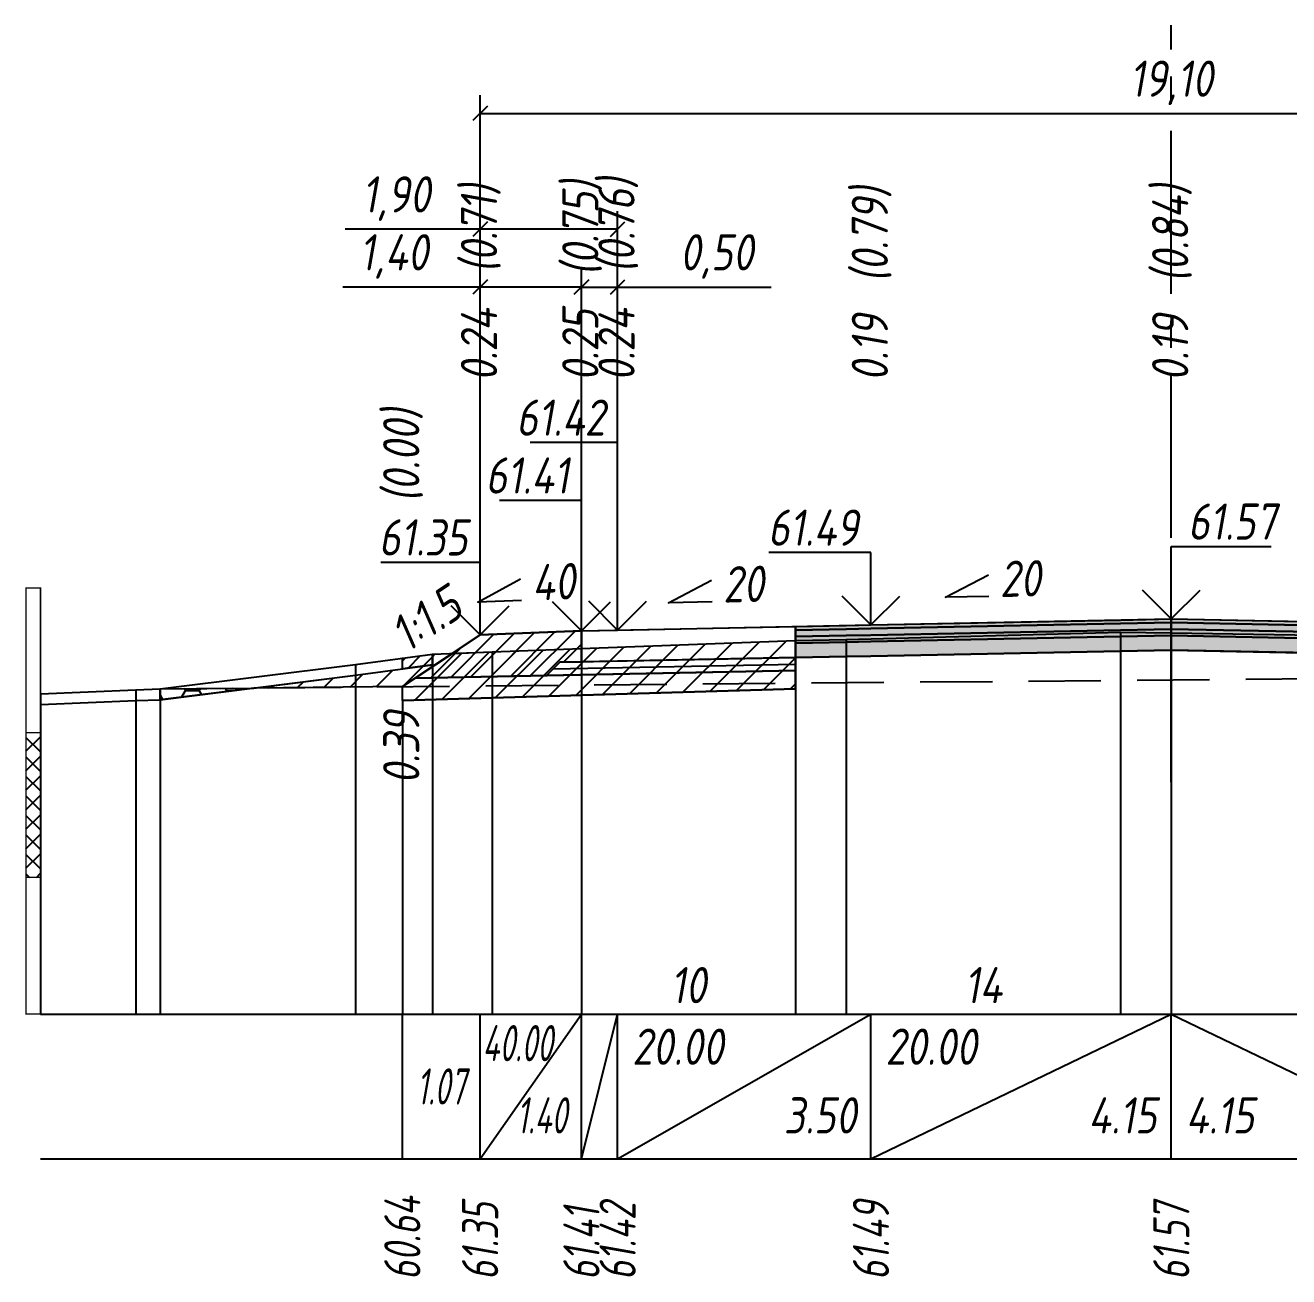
# Model space of a CAD drawing. Extents: x -717 to 1451, y -133302 to 233.
# Drawn here: x 78.9 to 166.2, y -51247.2 to -51160.7 of the extents above; entities that cross this region are included whole.
import ezdxf
from ezdxf.enums import TextEntityAlignment as Align

# ---------------------------------------------------------------- set-up
doc = ezdxf.new("R2010")
doc.units = 0
doc.linetypes.add('осевая2', pattern=[1.125, 0.75, -0.125, 0.125, -0.125])
doc.linetypes.add('штриховая', pattern=[0.75, 0.5, -0.25])
for name, color, linetype in [('Интерполированный поперечник', 2, 'Continuous'), ('Код_514', 1, 'Continuous'), ('Контур_0', 7, 'Continuous'), ('Контур_2521', 7, 'Continuous'), ('Контур_2564', 7, 'Continuous'), ('Контур_2660', 7, 'Continuous'), ('Контур_2665', 7, 'Continuous'), ('Контур_400', 7, 'Continuous'), ('Контур_508', 7, 'Continuous'), ('Контур_512', 7, 'Continuous'), ('Контур_513', 7, 'Continuous'), ('Контур_818', 7, 'Continuous'), ('Красный поперечник', 1, 'Continuous'), ('Линейка абсолютных высот', 7, 'Continuous'), ('Объём_2501', 7, 'Continuous'), ('Объём_2564', 7, 'Continuous'), ('Объём_2650', 7, 'Continuous'), ('Объём_2660', 7, 'Continuous'), ('Объём_2661', 7, 'Continuous'), ('Объём_2665', 7, 'Continuous'), ('Объём_2666', 7, 'Continuous'), ('Объём_2667', 7, 'Continuous'), ('Объём_2668', 7, 'Continuous'), ('Объём_2669', 7, 'Continuous'), ('Объём_2675', 7, 'Continuous'), ('Объём_2753', 7, 'Continuous'), ('Ось', 1, 'осевая2'), ('Откосы', 7, 'Continuous'), ('Отметки покрытия', 7, 'Continuous'), ('Рабочие отметки', 7, 'Continuous'), ('Рабочие отметки доп.', 7, 'Continuous'), ('Слои выравнивания', 7, 'Continuous'), ('Таблица', 7, 'Continuous'), ('Уклоны проезжей части', 7, 'Continuous'), ('Черный поперечник', 3, 'Continuous')]:
    doc.layers.add(name, color=color, linetype=linetype)
for name, color, linetype, true_color in [('Контур_2540', 2, 'Continuous', 0xffff00), ('Контур_2560', 2, 'Continuous', 0xffff00), ('Контур_2561', 7, 'Continuous', 0xff8040), ('Контур_2562', 3, 'Continuous', 0x00ff00), ('Контур_2563', 7, 'Continuous', 0xff8000), ('Контур_2570', 7, 'Continuous', 0x80ff00), ('Контур_2725', 7, 'Continuous', 0x323232), ('Контур_2736', 4, 'Continuous', 0x00ffff), ('Контур_2737', 4, 'Continuous', 0x00ffff), ('Контур_2738', 4, 'Continuous', 0x00ffff), ('Контур_2739', 4, 'Continuous', 0x00ffff), ('Контур_2741', 4, 'Continuous', 0x00ffff), ('Контур_2742', 4, 'Continuous', 0x00ffff), ('Контур_2743', 4, 'Continuous', 0x00ffff), ('Контур_2744', 7, 'Continuous', 0xa4ffff), ('Контур_2745', 7, 'Continuous', 0xa4ffff), ('Контур_2747', 4, 'Continuous', 0x00ffff), ('Контур_2748', 4, 'Continuous', 0x00ffff), ('Контур_2749', 4, 'Continuous', 0x00ffff), ('Контур_2750', 4, 'Continuous', 0x00ffff), ('Контур_2751', 4, 'Continuous', 0x00ffff), ('Контур_2752', 4, 'Continuous', 0x00ffff), ('Контур_2760', 7, 'Continuous', 0x323232), ('Контур_2761', 7, 'Continuous', 0x323232), ('Контур_2762', 7, 'Continuous', 0x323232), ('Контур_2763', 7, 'Continuous', 0x323232), ('Контур_402', 7, 'Continuous', 0xff6464), ('Контур_703', 4, 'Continuous', 0x00ffff), ('Контур_705', 4, 'Continuous', 0x00ffff), ('Контур_707', 4, 'Continuous', 0x00ffff), ('Контур_720', 131, 'Continuous', 0xaaffff), ('Объём_2500', 7, 'Continuous', 0xc0c0c0), ('Объём_2520', 7, 'Continuous', 0x80ffff), ('Объём_2540', 2, 'Continuous', 0xffff00), ('Объём_2560', 2, 'Continuous', 0xffff00), ('Объём_2561', 7, 'Continuous', 0xff8040), ('Объём_2562', 3, 'Continuous', 0x00ff00), ('Объём_2563', 7, 'Continuous', 0xff8000), ('Объём_2570', 7, 'Continuous', 0x80ff00), ('Объём_2600', 7, 'Continuous', 0x808000), ('Объём_2746', 2, 'Continuous', 0xffff00)]:
    doc.layers.add(name, color=color, linetype=linetype, true_color=true_color)
doc.styles.get("Standard").update_dxf_attribs({"font": 'txt', "height": 2.5})
doc.styles.add('М', font='romand.shx', dxfattribs={"width": 0.8, "oblique": 10, "height": 2.5})
doc.dimstyles.new('ISO-25', dxfattribs={"dimtxt": 2.5, "dimasz": 2.5, "dimexe": 1.25, "dimexo": 0.625, "dimtad": 1, "dimtxsty": 'Standard', "dimcen": 2.5, "dimadec": 0, "dimazin": 0, "dimtfac": 1, "dimtmove": 0, "dimatfit": 3, "dimfxl": 1, "dimarcsym": 0})

# ---------------------------------------------------------------- blocks, each defined once
blk = doc.blocks.new('_Oblique')
at = {"color": 0, "linetype": 'ByBlock', "lineweight": -2}
blk.add_line((-0.5, -0.5), (0.5, 0.5), dxfattribs=at)
blk = doc.blocks.new('*D1219')
at = {"color": 0, "lineweight": -2, "transparency": 16777216}
for p, q in [((110.372, -51202.231), (110.372, -51177.511)), ((117.372, -51201.951), (117.372, -51177.511)), ((110.372, -51178.761), (100.881, -51178.761)), ((117.372, -51178.761), (110.372, -51178.761))]:
    blk.add_line(p, q, dxfattribs=at)
at = {"layer": 'Defpoints', "color": 0, "transparency": 16777216}
for p in [(117.372, -51178.761), (117.372, -51202.576), (110.372, -51202.856)]:
    blk.add_point(p, dxfattribs=at)
at = {"color": 0, "lineweight": -2, "transparency": 16777216, "rotation": 180}
blk.add_blockref('_Oblique', (110.372, -51178.761), dxfattribs=at)
at = {"color": 0, "lineweight": -2, "transparency": 16777216}
blk.add_blockref('_Oblique', (117.372, -51178.761), dxfattribs=at)
at = {"color": 0, "transparency": 16777216, "insert": (104.421, -51176.648), "char_height": 2.5, "width": 8.75, "attachment_point": 5, "style": 'М'}
blk.add_mtext('1,40', dxfattribs=at)
blk = doc.blocks.new('*D1221')
at = {"color": 0, "lineweight": -2, "transparency": 16777216}
for p, q in [((117.372, -51201.951), (117.372, -51177.511)), ((119.872, -51201.901), (119.872, -51177.511)), ((117.372, -51178.761), (119.872, -51178.761)), ((119.872, -51178.761), (130.482, -51178.761))]:
    blk.add_line(p, q, dxfattribs=at)
at = {"layer": 'Defpoints', "color": 0, "transparency": 16777216}
for p in [(119.872, -51178.761), (117.372, -51202.576), (119.872, -51202.526)]:
    blk.add_point(p, dxfattribs=at)
at = {"color": 0, "lineweight": -2, "transparency": 16777216, "rotation": 180}
blk.add_blockref('_Oblique', (117.372, -51178.761), dxfattribs=at)
at = {"color": 0, "lineweight": -2, "transparency": 16777216}
blk.add_blockref('_Oblique', (119.872, -51178.761), dxfattribs=at)
at = {"color": 0, "transparency": 16777216, "insert": (126.72, -51176.648), "char_height": 2.5, "width": 9.16667, "attachment_point": 5, "style": 'М'}
blk.add_mtext('0,50', dxfattribs=at)
blk = doc.blocks.new('*D1224')
at = {"color": 0, "lineweight": -2, "transparency": 16777216}
for p, q in [((110.372, -51202.231), (110.372, -51173.511)), ((119.872, -51201.901), (119.872, -51173.511)), ((110.372, -51174.761), (101.041, -51174.761)), ((119.872, -51174.761), (110.372, -51174.761))]:
    blk.add_line(p, q, dxfattribs=at)
at = {"layer": 'Defpoints', "color": 0, "transparency": 16777216}
for p in [(119.872, -51174.761), (119.872, -51202.526), (110.372, -51202.856)]:
    blk.add_point(p, dxfattribs=at)
at = {"color": 0, "lineweight": -2, "transparency": 16777216, "rotation": 180}
blk.add_blockref('_Oblique', (110.372, -51174.761), dxfattribs=at)
at = {"color": 0, "lineweight": -2, "transparency": 16777216}
blk.add_blockref('_Oblique', (119.872, -51174.761), dxfattribs=at)
at = {"color": 0, "transparency": 16777216, "insert": (104.581, -51172.648), "char_height": 2.5, "width": 8.75, "attachment_point": 5, "style": 'М'}
blk.add_mtext('1,90', dxfattribs=at)
blk = doc.blocks.new('*D1225')
at = {"color": 0, "lineweight": -2, "transparency": 16777216}
for p, q in [((110.372, -51202.231), (110.372, -51165.511)), ((205.872, -51202.231), (205.872, -51165.511)), ((110.372, -51166.761), (205.872, -51166.761))]:
    blk.add_line(p, q, dxfattribs=at)
at = {"layer": 'Defpoints', "color": 0, "transparency": 16777216}
for p in [(205.872, -51166.761), (110.372, -51202.856), (205.872, -51202.856)]:
    blk.add_point(p, dxfattribs=at)
at = {"color": 0, "lineweight": -2, "transparency": 16777216, "rotation": 180}
blk.add_blockref('_Oblique', (110.372, -51166.761), dxfattribs=at)
at = {"color": 0, "lineweight": -2, "transparency": 16777216}
blk.add_blockref('_Oblique', (205.872, -51166.761), dxfattribs=at)
at = {"color": 0, "transparency": 16777216, "insert": (158.122, -51164.648), "char_height": 2.5, "width": 10.41667, "attachment_point": 5, "style": 'М'}
blk.add_mtext('19,10', dxfattribs=at)

msp = doc.modelspace()

# ---------------------------------------------------------------- hatches: boundary and pattern name
at = {"layer": 'Линейка абсолютных высот'}
h = msp.add_hatch(dxfattribs=at)
h.set_pattern_fill('ANSI37', scale=0.3, style=0)
h.set_pattern_definition([(45.0000013, (0, 0), (-0.67351924, 0.673519211), []), (135.0000003, (0, 0), (-0.673519222, -0.67351923), [])])
h.paths.add_polyline_path([(80, -51219.552), (80, -51209.552), (79, -51209.552), (79, -51219.552)])
at = {"layer": 'Объём_2563'}
h = msp.add_hatch(dxfattribs=at)
h.set_pattern_fill('ANSI31', color=256, scale=0.3)
h.paths.add_polyline_path([(110.372, -51202.793), (117.372, -51202.513), (117.372, -51204.663), (115.872, -51204.693), (114.953, -51205.612), (105.872, -51205.793)])
at = {"layer": 'Объём_2570'}
h = msp.add_hatch(dxfattribs=at)
h.set_pattern_fill('ANSI31', color=256, scale=0.2)
h.paths.add_polyline_path([(105, -51205.151), (105, -51204.401), (107.081, -51204.119), (107.081, -51204.869)])
at = {"layer": 'Объём_2600'}
h = msp.add_hatch(dxfattribs=at)
h.set_pattern_fill('ANSI31', color=6, scale=0.4)
h.paths.add_polyline_path([(105, -51207.342), (105, -51206.374), (94.732, -51206.467), (101.759, -51205.589), (107.081, -51204.869), (107.081, -51204.119), (111.209, -51203.977), (132.149, -51203.181), (132.149, -51206.527)])
h = msp.add_hatch(dxfattribs=at)
h.set_pattern_fill('HONEY', color=5, scale=0.3)
h.paths.add_polyline_path([(88.263, -51207.275), (88.263, -51206.525), (94.732, -51206.467)])
at = {"layer": 'Слои выравнивания'}
for color, points in [(2, [(132.149, -51202.218), (135.669, -51202.147), (137.372, -51202.113), (154.62, -51201.768), (158.122, -51201.698), (158.122, -51201.948), (154.62, -51202.018), (137.372, -51202.363), (135.669, -51202.397), (132.149, -51202.468)]), (2, [(158.122, -51201.698), (173.769, -51202.011), (177.341, -51202.083), (177.341, -51202.333), (173.769, -51202.261), (158.122, -51201.948)]), (3, [(132.149, -51202.468), (135.669, -51202.397), (137.372, -51202.363), (154.62, -51202.018), (158.122, -51201.948), (158.122, -51202.398), (154.62, -51202.468), (137.372, -51202.813), (135.669, -51202.847), (132.149, -51202.918)]), (4, [(132.149, -51202.918), (135.669, -51202.847), (137.372, -51202.813), (154.62, -51202.468), (158.122, -51202.398), (158.122, -51202.848), (154.62, -51202.918), (137.372, -51203.263), (135.669, -51203.297), (132.149, -51203.368)]), (3, [(158.122, -51201.948), (173.769, -51202.261), (177.341, -51202.333), (177.341, -51202.783), (173.769, -51202.711), (158.122, -51202.398)]), (4, [(158.122, -51202.398), (173.769, -51202.711), (177.341, -51202.783), (177.341, -51203.233), (173.769, -51203.161), (158.122, -51202.848)]), (5, [(132.149, -51203.368), (135.669, -51203.297), (137.372, -51203.263), (154.62, -51202.918), (158.122, -51202.848), (158.122, -51203.848), (154.62, -51203.918), (137.372, -51204.263), (135.669, -51204.297), (132.149, -51204.368)]), (5, [(158.122, -51202.848), (173.769, -51203.161), (177.341, -51203.233), (177.341, -51204.233), (173.769, -51204.161), (158.122, -51203.848)])]:
    msp.add_hatch(color=color, dxfattribs=at).paths.add_polyline_path(points)

# ---------------------------------------------------------------- linework, layer by layer
at = {"layer": 'Интерполированный поперечник', "linetype": 'штриховая', "ltscale": 10, "flags": 128}
msp.add_lwpolyline([(88.263, -51206.525), (207.98, -51205.447)], dxfattribs=at)
at = {"layer": 'Код_514'}
for p, q in [((105, -51239), (105, -51229)), ((110.372, -51239), (110.372, -51229)), ((110.372, -51239), (117.372, -51229)), ((117.372, -51239), (117.372, -51229)), ((117.372, -51239), (119.872, -51229)), ((119.872, -51239), (119.872, -51229)), ((119.872, -51239), (137.372, -51229)), ((137.372, -51239), (137.372, -51229)), ((137.372, -51239), (158.122, -51229)), ((158.122, -51239), (158.122, -51229)), ((158.122, -51229), (178.872, -51239))]:
    msp.add_line(p, q, dxfattribs=at)
at = {"layer": 'Контур_0', "flags": 128}
for points in [[(119.872, -51204.613), (117.372, -51204.663), (117.372, -51202.513), (132.149, -51202.218), (132.149, -51204.368), (119.872, -51204.613), (119.872, -51204.613)], [(110.372, -51202.793), (105, -51206.374), (105, -51206.374), (105, -51206.374), (105, -51206.374), (105, -51206.374), (105, -51206.374), (105, -51206.374), (105, -51206.374), (105, -51206.374), (105, -51206.374), (105, -51206.374), (105, -51206.374), (105, -51206.374), (105, -51206.374), (105, -51206.374)], [(110.372, -51202.793), (105, -51206.374), (105, -51206.374), (105, -51206.374), (105, -51206.374), (105, -51206.374), (105, -51206.374), (105, -51206.374), (105, -51206.374), (105, -51206.374), (105, -51206.374), (105, -51206.374), (105, -51206.374), (105, -51206.374), (105, -51206.374), (105, -51206.374), (105, -51206.374), (105, -51206.374), (105, -51206.374), (105, -51206.374), (105, -51206.374), (105, -51206.374), (105, -51206.374), (105, -51206.374), (105, -51206.374), (105, -51206.374), (105, -51206.374), (105, -51206.374), (105, -51206.374), (105, -51206.374)], [(105.872, -51205.793), (114.953, -51205.612), (115.872, -51204.693), (117.372, -51204.663)], [(115.872, -51204.693), (132.149, -51204.368), (132.149, -51205.268), (114.953, -51205.612), (115.872, -51204.693), (115.872, -51204.693)]]:
    msp.add_lwpolyline(points, dxfattribs=at)
at = {"layer": 'Контур_2521', "color": 250, "flags": 128}
msp.add_lwpolyline([(115.413, -51205.152), (132.149, -51204.818)], dxfattribs=at)
at = {"layer": 'Контур_2540', "flags": 128}
msp.add_lwpolyline([(105.872, -51205.793), (132.149, -51205.268), (132.149, -51206.527), (105, -51207.342), (105, -51206.374), (105.872, -51205.793), (105.872, -51205.793)], dxfattribs=at)
at = {"layer": 'Контур_2560', "flags": 128}
msp.add_lwpolyline([(110.372, -51202.793), (110.372, -51202.793), (110.372, -51202.793), (117.372, -51202.513)], dxfattribs=at)
at = {"layer": 'Контур_2561', "flags": 128}
msp.add_lwpolyline([(117.372, -51202.513), (117.372, -51202.513), (110.372, -51202.793), (110.372, -51202.793), (117.372, -51202.513)], dxfattribs=at)
at = {"layer": 'Контур_2562', "flags": 128}
msp.add_lwpolyline([(110.372, -51202.793), (110.372, -51202.793), (110.372, -51202.793), (110.372, -51202.793), (110.372, -51202.793)], dxfattribs=at)
at = {"layer": 'Контур_2563', "flags": 128}
msp.add_lwpolyline([(110.372, -51202.793), (117.372, -51202.513), (117.372, -51204.663), (115.872, -51204.693), (114.953, -51205.612), (105.872, -51205.793), (110.372, -51202.793), (110.372, -51202.793)], dxfattribs=at)
at = {"layer": 'Контур_2564', "flags": 128}
msp.add_lwpolyline([(110.372, -51202.793), (117.372, -51202.513)], dxfattribs=at)
at = {"layer": 'Контур_2570', "flags": 128}
msp.add_lwpolyline([(80, -51207.61), (86.598, -51207.339), (88.263, -51207.275), (88.263, -51207.275), (101.759, -51205.589), (107.081, -51204.869), (107.081, -51204.119), (111.209, -51203.977), (132.149, -51203.181), (135.669, -51203.104), (154.62, -51202.611), (158.122, -51202.663), (173.769, -51202.897), (177.341, -51202.944), (195.655, -51204.289), (198.574, -51204.505), (198.574, -51205.255), (207.087, -51206.146), (207.98, -51206.197), (207.98, -51206.197), (211.384, -51206.046), (248.878, -51203.766)], dxfattribs=at)
at = {"layer": 'Контур_2660', "flags": 128}
msp.add_lwpolyline([(105, -51207.342), (132.149, -51206.527)], dxfattribs=at)
at = {"layer": 'Контур_2665', "flags": 128}
msp.add_lwpolyline([(110.372, -51202.793), (110.372, -51202.793)], dxfattribs=at)
at = {"layer": 'Контур_2725', "flags": 128}
msp.add_lwpolyline([(132.149, -51204.368), (135.669, -51204.297), (137.372, -51204.263), (154.62, -51203.918), (158.122, -51203.848), (173.769, -51204.161), (177.341, -51204.233)], dxfattribs=at)
at = {"layer": 'Контур_2736', "flags": 128}
msp.add_lwpolyline([(110.372, -51202.793), (105, -51206.374)], dxfattribs=at)
at = {"layer": 'Контур_2737', "flags": 128}
msp.add_lwpolyline([(105, -51206.374), (105, -51206.374)], dxfattribs=at)
at = {"layer": 'Контур_2738', "flags": 128}
msp.add_lwpolyline([(105, -51206.374), (105, -51206.374)], dxfattribs=at)
at = {"layer": 'Контур_2739', "flags": 128}
msp.add_lwpolyline([(105, -51206.374), (105, -51206.374)], dxfattribs=at)
at = {"layer": 'Контур_2741', "flags": 128}
msp.add_lwpolyline([(105, -51206.374), (105, -51206.374)], dxfattribs=at)
at = {"layer": 'Контур_2742', "flags": 128}
msp.add_lwpolyline([(105, -51206.374), (105, -51206.374)], dxfattribs=at)
at = {"layer": 'Контур_2743', "flags": 128}
msp.add_lwpolyline([(105, -51206.374), (105, -51206.374)], dxfattribs=at)
at = {"layer": 'Контур_2744', "flags": 128}
msp.add_lwpolyline([(105, -51206.374), (105, -51206.374)], dxfattribs=at)
msp.add_lwpolyline([(105, -51206.374), (105, -51206.374)], dxfattribs=at)
msp.add_lwpolyline([(105, -51206.374), (105, -51206.374)], dxfattribs=at)
msp.add_lwpolyline([(105, -51206.374), (105, -51206.374)], dxfattribs=at)
msp.add_lwpolyline([(105, -51206.374), (105, -51206.374)], dxfattribs=at)
msp.add_lwpolyline([(105, -51206.374), (105, -51206.374)], dxfattribs=at)
at = {"layer": 'Контур_2745', "flags": 128}
msp.add_lwpolyline([(105, -51206.374), (105, -51206.374)], dxfattribs=at)
msp.add_lwpolyline([(105, -51206.374), (105, -51206.374)], dxfattribs=at)
msp.add_lwpolyline([(105, -51206.374), (105, -51206.374)], dxfattribs=at)
msp.add_lwpolyline([(105, -51206.374), (105, -51206.374)], dxfattribs=at)
msp.add_lwpolyline([(105, -51206.374), (105, -51206.374)], dxfattribs=at)
msp.add_lwpolyline([(105, -51206.374), (105, -51206.374)], dxfattribs=at)
at = {"layer": 'Контур_2747', "flags": 128}
msp.add_lwpolyline([(105, -51206.374), (105, -51206.374)], dxfattribs=at)
at = {"layer": 'Контур_2748', "flags": 128}
msp.add_lwpolyline([(105, -51206.374), (105, -51206.374)], dxfattribs=at)
at = {"layer": 'Контур_2749', "flags": 128}
msp.add_lwpolyline([(105, -51206.374), (105, -51206.374)], dxfattribs=at)
at = {"layer": 'Контур_2750', "flags": 128}
msp.add_lwpolyline([(105, -51206.374), (105, -51206.374)], dxfattribs=at)
at = {"layer": 'Контур_2751', "flags": 128}
msp.add_lwpolyline([(105, -51206.374), (105, -51206.374)], dxfattribs=at)
at = {"layer": 'Контур_2752', "flags": 128}
msp.add_lwpolyline([(105, -51206.374), (105, -51206.374)], dxfattribs=at)
at = {"layer": 'Контур_2760', "flags": 128}
msp.add_lwpolyline([(132.149, -51202.218), (135.669, -51202.147), (137.372, -51202.113), (154.62, -51201.768), (158.122, -51201.698), (173.769, -51202.011), (177.341, -51202.083)], dxfattribs=at)
at = {"layer": 'Контур_2761', "flags": 128}
msp.add_lwpolyline([(132.149, -51202.468), (135.669, -51202.397), (137.372, -51202.363), (154.62, -51202.018), (158.122, -51201.948), (173.769, -51202.261), (177.341, -51202.333)], dxfattribs=at)
at = {"layer": 'Контур_2762', "flags": 128}
msp.add_lwpolyline([(132.149, -51202.918), (135.669, -51202.847), (137.372, -51202.813), (154.62, -51202.468), (158.122, -51202.398), (173.769, -51202.711), (177.341, -51202.783)], dxfattribs=at)
at = {"layer": 'Контур_2763', "flags": 128}
msp.add_lwpolyline([(132.149, -51203.368), (135.669, -51203.297), (137.372, -51203.263), (154.62, -51202.918), (158.122, -51202.848), (173.769, -51203.161), (177.341, -51203.233)], dxfattribs=at)
at = {"layer": 'Контур_400', "flags": 128}
for points in [[(117.372, -51202.513), (119.872, -51202.463), (119.872, -51202.463), (119.872, -51202.463), (119.872, -51202.463), (119.872, -51202.463), (119.872, -51202.463), (137.372, -51202.113), (158.122, -51201.698)], [(158.122, -51201.698), (178.872, -51202.113), (196.372, -51202.463), (196.372, -51202.463), (196.372, -51202.463), (196.372, -51202.463), (196.372, -51202.463), (196.372, -51202.463), (198.872, -51202.513)]]:
    msp.add_lwpolyline(points, dxfattribs=at)
at = {"layer": 'Контур_402', "flags": 128}
msp.add_lwpolyline([(105, -51207.342), (132.149, -51206.527), (132.149, -51204.368), (158.122, -51203.848), (177.341, -51204.233), (177.341, -51206.325), (212.763, -51207.388)], dxfattribs=at)
at = {"layer": 'Контур_508', "flags": 128}
msp.add_lwpolyline([(105, -51207.342), (132.149, -51206.527), (132.149, -51204.368), (158.122, -51203.848), (177.341, -51204.233), (177.341, -51206.325), (212.763, -51207.388), (215.182, -51209), (217.182, -51209), (223.878, -51204.536)], dxfattribs=at)
at = {"layer": 'Контур_512', "flags": 128}
msp.add_lwpolyline([(105, -51207.342), (132.149, -51206.527)], dxfattribs=at)
at = {"layer": 'Контур_513', "flags": 128}
msp.add_lwpolyline([(105, -51207.342), (132.149, -51206.527), (132.149, -51204.368), (158.122, -51203.848), (177.341, -51204.233), (177.341, -51206.325), (212.763, -51207.388), (215.182, -51209), (217.182, -51209), (223.878, -51204.536)], dxfattribs=at)
at = {"layer": 'Контур_703', "flags": 128}
for points in [[(110.372, -51202.793), (105, -51206.374)], [(105, -51206.374), (105, -51206.374)]]:
    msp.add_lwpolyline(points, dxfattribs=at)
at = {"layer": 'Контур_705', "flags": 128}
msp.add_lwpolyline([(105, -51206.374), (105, -51206.374)], dxfattribs=at)
at = {"layer": 'Контур_707', "flags": 128}
msp.add_lwpolyline([(105, -51206.374), (105, -51206.374)], dxfattribs=at)
at = {"layer": 'Контур_720', "flags": 128}
msp.add_lwpolyline([(105, -51206.374), (105, -51206.374)], dxfattribs=at)
at = {"layer": 'Контур_818', "flags": 128}
msp.add_lwpolyline([(105, -51205.151), (107.081, -51204.869), (107.081, -51204.119), (111.209, -51203.977), (132.149, -51203.181), (135.669, -51203.104), (154.62, -51202.611), (158.122, -51202.663), (173.769, -51202.897), (177.341, -51202.944), (195.655, -51204.289), (198.574, -51204.505), (198.574, -51205.255), (207.087, -51206.146), (207.98, -51206.197), (207.98, -51206.197), (211.384, -51206.046), (223.878, -51205.286)], dxfattribs=at)
at = {"layer": 'Красный поперечник'}
for p, q in [((137.372, -51202.113), (158.122, -51201.698)), ((158.122, -51201.698), (178.872, -51202.113)), ((110.372, -51202.793), (117.372, -51202.513)), ((117.372, -51202.513), (119.872, -51202.463)), ((119.872, -51202.463), (137.372, -51202.113)), ((105, -51206.374), (110.372, -51202.793)), ((132.149, -51206.527), (132.149, -51229)), ((105, -51207.342), (105, -51229))]:
    msp.add_line(p, q, dxfattribs=at)
at = {"layer": 'Линейка абсолютных высот', "color": 7, "const_width": 0.1, "flags": 128}
for points in [[(80, -51209.552), (80, -51199.552), (79, -51199.552), (79, -51209.552), (80, -51209.552)], [(80, -51219.552), (80, -51209.552), (79, -51209.552), (79, -51219.552), (80, -51219.552)], [(80, -51229), (80, -51219.552), (79, -51219.552), (79, -51229), (80, -51229)]]:
    msp.add_lwpolyline(points, dxfattribs=at)
at = {"layer": 'Объём_2500', "flags": 128}
msp.add_lwpolyline([(119.872, -51204.613), (117.372, -51204.663), (117.372, -51202.513), (132.149, -51202.218), (132.149, -51204.368), (119.872, -51204.613), (119.872, -51204.613)], dxfattribs=at)
at = {"layer": 'Объём_2501', "flags": 128}
for points in [[(117.372, -51202.513), (119.872, -51202.463), (119.872, -51202.463), (119.872, -51202.463), (119.872, -51202.463), (119.872, -51202.463), (119.872, -51202.463), (137.372, -51202.113), (158.122, -51201.698)], [(158.122, -51201.698), (178.872, -51202.113), (196.372, -51202.463), (196.372, -51202.463), (196.372, -51202.463), (196.372, -51202.463), (196.372, -51202.463), (196.372, -51202.463), (198.872, -51202.513)]]:
    msp.add_lwpolyline(points, dxfattribs=at)
at = {"layer": 'Объём_2520', "color": 250, "flags": 128}
msp.add_lwpolyline([(115.872, -51204.693), (132.149, -51204.368), (132.149, -51205.268), (114.953, -51205.612), (115.872, -51204.693), (115.872, -51204.693)], dxfattribs=at)
at = {"layer": 'Объём_2540', "flags": 128}
msp.add_lwpolyline([(105.872, -51205.793), (132.149, -51205.268), (132.149, -51206.527), (105, -51207.342), (105, -51206.374), (105.872, -51205.793), (105.872, -51205.793)], dxfattribs=at)
at = {"layer": 'Объём_2560', "flags": 128}
msp.add_lwpolyline([(110.372, -51202.793), (110.372, -51202.793), (110.372, -51202.793), (117.372, -51202.513)], dxfattribs=at)
at = {"layer": 'Объём_2561', "flags": 128}
msp.add_lwpolyline([(117.372, -51202.513), (117.372, -51202.513), (110.372, -51202.793), (110.372, -51202.793), (117.372, -51202.513)], dxfattribs=at)
at = {"layer": 'Объём_2562', "flags": 128}
msp.add_lwpolyline([(110.372, -51202.793), (110.372, -51202.793), (110.372, -51202.793), (110.372, -51202.793), (110.372, -51202.793)], dxfattribs=at)
at = {"layer": 'Объём_2563', "color": 250, "flags": 128}
msp.add_lwpolyline([(110.372, -51202.793), (117.372, -51202.513), (117.372, -51204.663), (115.872, -51204.693), (114.953, -51205.612), (105.872, -51205.793), (110.372, -51202.793), (110.372, -51202.793)], dxfattribs=at)
at = {"layer": 'Объём_2564', "flags": 128}
msp.add_lwpolyline([(110.372, -51202.793), (117.372, -51202.513)], dxfattribs=at)
at = {"layer": 'Объём_2570', "flags": 128}
msp.add_lwpolyline([(105, -51205.151), (105, -51204.401), (107.081, -51204.119), (107.081, -51204.869), (105, -51205.151), (105, -51205.151)], dxfattribs=at)
at = {"layer": 'Объём_2600', "color": 5, "flags": 128}
msp.add_lwpolyline([(88.263, -51207.275), (88.263, -51206.525), (94.732, -51206.467), (88.263, -51207.275), (88.263, -51207.275)], dxfattribs=at)
at = {"layer": 'Объём_2650', "color": 6, "flags": 128}
msp.add_lwpolyline([(105, -51207.342), (105, -51206.374), (94.732, -51206.467), (101.759, -51205.589), (107.081, -51204.869), (107.081, -51204.119), (111.209, -51203.977), (132.149, -51203.181), (132.149, -51206.527), (105, -51207.342), (105, -51207.342)], dxfattribs=at)
at = {"layer": 'Объём_2660', "flags": 128}
msp.add_lwpolyline([(105, -51207.342), (132.149, -51206.527)], dxfattribs=at)
at = {"layer": 'Объём_2661', "flags": 128}
msp.add_lwpolyline([(110.372, -51202.793), (105, -51206.374)], dxfattribs=at)
at = {"layer": 'Объём_2665', "flags": 128}
msp.add_lwpolyline([(110.372, -51202.793), (110.372, -51202.793)], dxfattribs=at)
at = {"layer": 'Объём_2666', "flags": 128}
msp.add_lwpolyline([(110.372, -51202.793), (105, -51206.374)], dxfattribs=at)
at = {"layer": 'Объём_2667', "flags": 128}
msp.add_lwpolyline([(105, -51206.374), (105, -51206.374)], dxfattribs=at)
msp.add_lwpolyline([(105, -51206.374), (105, -51206.374)], dxfattribs=at)
at = {"layer": 'Объём_2668', "flags": 128}
msp.add_lwpolyline([(105, -51206.374), (105, -51206.374)], dxfattribs=at)
msp.add_lwpolyline([(105, -51206.374), (105, -51206.374)], dxfattribs=at)
at = {"layer": 'Объём_2669', "flags": 128}
msp.add_lwpolyline([(105, -51206.374), (105, -51206.374)], dxfattribs=at)
msp.add_lwpolyline([(105, -51206.374), (105, -51206.374)], dxfattribs=at)
at = {"layer": 'Объём_2675', "flags": 128}
msp.add_lwpolyline([(105, -51206.374), (105, -51206.374)], dxfattribs=at)
msp.add_lwpolyline([(105, -51206.374), (105, -51206.374)], dxfattribs=at)
msp.add_lwpolyline([(105, -51206.374), (105, -51206.374)], dxfattribs=at)
msp.add_lwpolyline([(105, -51206.374), (105, -51206.374)], dxfattribs=at)
msp.add_lwpolyline([(105, -51206.374), (105, -51206.374)], dxfattribs=at)
msp.add_lwpolyline([(105, -51206.374), (105, -51206.374)], dxfattribs=at)
msp.add_lwpolyline([(105, -51206.374), (105, -51206.374)], dxfattribs=at)
msp.add_lwpolyline([(105, -51206.374), (105, -51206.374)], dxfattribs=at)
msp.add_lwpolyline([(105, -51206.374), (105, -51206.374)], dxfattribs=at)
msp.add_lwpolyline([(105, -51206.374), (105, -51206.374)], dxfattribs=at)
msp.add_lwpolyline([(105, -51206.374), (105, -51206.374)], dxfattribs=at)
msp.add_lwpolyline([(105, -51206.374), (105, -51206.374)], dxfattribs=at)
at = {"layer": 'Объём_2746', "flags": 128}
msp.add_lwpolyline([(111.209, -51203.977), (132.149, -51203.181), (132.149, -51206.527), (105, -51207.342), (105, -51206.374), (108.454, -51204.072), (111.209, -51203.977), (111.209, -51203.977)], dxfattribs=at)
at = {"layer": 'Объём_2753', "flags": 128}
msp.add_lwpolyline([(132.149, -51202.218), (132.149, -51202.218)], dxfattribs=at)
at = {"layer": 'Ось', "ltscale": 15}
msp.add_line((158.122, -51212.971), (158.122, -51160.669), dxfattribs=at)
at = {"layer": 'Откосы', "color": 1, "flags": 128}
for points in [[(113.223, -51200.411), (110.225, -51200.531), (113.163, -51198.913)], [(126.396, -51200.522), (123.396, -51200.582), (126.366, -51199.022)], [(145.521, -51200.139), (142.521, -51200.199), (145.491, -51198.639)]]:
    msp.add_lwpolyline(points, dxfattribs=at)
at = {"layer": 'Отметки покрытия', "color": 1}
for p, q in [((119.872, -51189.513), (113.822, -51189.513)), ((119.872, -51202.463), (119.872, -51189.513)), ((117.372, -51193.513), (111.722, -51193.513)), ((117.372, -51202.513), (117.372, -51193.513)), ((137.372, -51197.113), (130.322, -51197.113)), ((137.372, -51202.113), (137.372, -51197.113)), ((158.122, -51201.698), (158.122, -51196.698)), ((158.122, -51196.698), (165.022, -51196.698)), ((110.372, -51197.793), (103.522, -51197.793)), ((110.372, -51202.793), (110.372, -51197.793)), ((158.122, -51201.698), (156.122, -51199.698)), ((158.122, -51201.698), (160.122, -51199.698)), ((110.372, -51202.793), (108.372, -51200.793)), ((110.372, -51202.793), (112.372, -51200.793)), ((117.372, -51202.513), (115.372, -51200.513)), ((117.372, -51202.513), (119.372, -51200.513)), ((119.872, -51202.463), (117.872, -51200.463)), ((119.872, -51202.463), (121.872, -51200.463)), ((137.372, -51202.113), (135.372, -51200.113)), ((137.372, -51202.113), (139.372, -51200.113))]:
    msp.add_line(p, q, dxfattribs=at)
at = {"layer": 'Слои выравнивания'}
for p, q in [((158.122, -51201.698), (158.122, -51229)), ((117.372, -51202.513), (117.372, -51229)), ((132.149, -51202.218), (132.149, -51229))]:
    msp.add_line(p, q, dxfattribs=at)
at = {"layer": 'Слои выравнивания', "color": 2, "flags": 128}
for points in [[(132.149, -51202.218), (135.669, -51202.147), (137.372, -51202.113), (154.62, -51201.768), (158.122, -51201.698), (158.122, -51201.948), (154.62, -51202.018), (137.372, -51202.363), (135.669, -51202.397), (132.149, -51202.468)], [(158.122, -51201.698), (173.769, -51202.011), (177.341, -51202.083), (177.341, -51202.333), (173.769, -51202.261), (158.122, -51201.948)]]:
    msp.add_lwpolyline(points, close=True, dxfattribs=at)
at = {"layer": 'Слои выравнивания', "color": 3, "flags": 128}
for points in [[(132.149, -51202.468), (135.669, -51202.397), (137.372, -51202.363), (154.62, -51202.018), (158.122, -51201.948), (158.122, -51202.398), (154.62, -51202.468), (137.372, -51202.813), (135.669, -51202.847), (132.149, -51202.918)], [(158.122, -51201.948), (173.769, -51202.261), (177.341, -51202.333), (177.341, -51202.783), (173.769, -51202.711), (158.122, -51202.398)]]:
    msp.add_lwpolyline(points, close=True, dxfattribs=at)
at = {"layer": 'Слои выравнивания', "color": 4, "flags": 128}
for points in [[(132.149, -51202.918), (135.669, -51202.847), (137.372, -51202.813), (154.62, -51202.468), (158.122, -51202.398), (158.122, -51202.848), (154.62, -51202.918), (137.372, -51203.263), (135.669, -51203.297), (132.149, -51203.368)], [(158.122, -51202.398), (173.769, -51202.711), (177.341, -51202.783), (177.341, -51203.233), (173.769, -51203.161), (158.122, -51202.848)]]:
    msp.add_lwpolyline(points, close=True, dxfattribs=at)
at = {"layer": 'Слои выравнивания', "color": 5, "flags": 128}
for points in [[(132.149, -51203.368), (135.669, -51203.297), (137.372, -51203.263), (154.62, -51202.918), (158.122, -51202.848), (158.122, -51203.848), (154.62, -51203.918), (137.372, -51204.263), (135.669, -51204.297), (132.149, -51204.368)], [(158.122, -51202.848), (173.769, -51203.161), (177.341, -51203.233), (177.341, -51204.233), (173.769, -51204.161), (158.122, -51203.848)]]:
    msp.add_lwpolyline(points, close=True, dxfattribs=at)
at = {"layer": 'Таблица'}
for p, q in [((80, -51229), (248.878, -51229)), ((80, -51239), (248.878, -51239))]:
    msp.add_line(p, q, dxfattribs=at)
at = {"layer": 'Черный поперечник', "color": 7}
for p, q in [((132.149, -51203.181), (132.149, -51229)), ((135.669, -51203.104), (135.669, -51229)), ((154.62, -51202.611), (154.62, -51229)), ((158.122, -51202.663), (158.122, -51229)), ((107.081, -51204.119), (107.081, -51229)), ((111.209, -51203.977), (111.209, -51229)), ((101.759, -51204.839), (101.759, -51229)), ((80, -51206.86), (80, -51229)), ((86.598, -51206.589), (86.598, -51229)), ((88.263, -51206.525), (88.263, -51229))]:
    msp.add_line(p, q, dxfattribs=at)
at = {"layer": 'Черный поперечник', "flags": 128}
msp.add_lwpolyline([(80, -51206.86), (86.598, -51206.589), (88.263, -51206.525), (101.759, -51204.839), (107.081, -51204.119), (111.209, -51203.977), (132.149, -51203.181), (135.669, -51203.104), (154.62, -51202.611), (158.122, -51202.663), (173.769, -51202.897), (177.341, -51202.944), (195.655, -51204.289), (198.574, -51204.505), (207.087, -51205.396), (207.98, -51205.447), (211.384, -51205.296), (248.878, -51203.016)], dxfattribs=at)

# ---------------------------------------------------------------- texts
at = {"layer": 'Код_514', "style": 'М', "oblique": 10}
for s, width, p in [('40.00', 0.6, (110.53, -51229.76)), ('20.00', 0.8, (120.872, -51230)), ('20.00', 0.8, (138.372, -51230))]:
    msp.add_text(s, height=2.5, dxfattribs=dict(at, width=width)).set_placement(p, align=Align.TOP_LEFT)
at = {"layer": 'Код_514', "style": 'М', "oblique": 10, "width": 0.6}
msp.add_text('1.07', height=2.5, dxfattribs=at).set_placement((107.686, -51234), align=Align.MIDDLE_CENTER)
at = {"layer": 'Код_514', "style": 'М', "oblique": 10}
for s, width, p in [('1.40', 0.6, (116.372, -51238)), ('3.50', 0.8, (136.372, -51238)), ('4.15', 0.8, (157.122, -51238))]:
    msp.add_text(s, height=2.5, dxfattribs=dict(at, width=width)).set_placement(p, align=Align.BOTTOM_RIGHT)
at = {"layer": 'Код_514', "style": 'М', "oblique": 10, "width": 0.8}
msp.add_text('4.15', height=2.5, dxfattribs=at).set_placement((159.122, -51238), align=Align.BOTTOM_LEFT)
at = {"layer": 'Код_514', "style": 'М', "oblique": 10, "width": 0.7}
for s, p in [('60.64', (105, -51247.382)), ('61.35', (110.372, -51247.382)), ('61.42', (119.872, -51247.382)), ('61.49', (137.372, -51247.382)), ('61.57', (158.122, -51247.382)), ('61.41', (117.372, -51247.382))]:
    msp.add_text(s, height=2.5, rotation=90, dxfattribs=at).set_placement(p, align=Align.MIDDLE_LEFT)
at = {"layer": 'Отметки покрытия', "color": 1, "style": 'М', "oblique": 10, "width": 0.8}
for s, p in [('61.42', (119.013, -51189.782)), ('61.41', (116.513, -51193.782)), ('61.49', (136.513, -51197.382)), ('61.35', (109.513, -51198.062))]:
    msp.add_text(s, height=2.5, dxfattribs=at).set_placement(p, align=Align.BOTTOM_RIGHT)
msp.add_text('61.57', height=2.5, dxfattribs=at).set_placement((159.263, -51196.967), align=Align.BOTTOM_LEFT)
at = {"layer": 'Рабочие отметки', "color": 1, "style": 'М', "oblique": 10, "width": 0.8}
for s, p in [('0.24', (110.294, -51185.263)), ('0.25', (117.294, -51185.263)), ('0.24', (119.794, -51185.263)), ('0.19', (137.294, -51185.263)), ('0.19', (158.044, -51185.263))]:
    msp.add_text(s, height=2.5, rotation=90, dxfattribs=at).set_placement(p, align=Align.MIDDLE_LEFT)
msp.add_text('0.39', height=2.5, rotation=90, dxfattribs=at).set_placement((104.922, -51208.056), align=Align.MIDDLE_RIGHT)
at = {"layer": 'Рабочие отметки доп.', "color": 1, "style": 'М', "oblique": 10, "width": 0.8}
for s, p in [('(0.76)', (119.794, -51177.763)), ('(0.71)', (110.294, -51177.763)), ('(0.75)', (117.294, -51177.963)), ('(0.79)', (137.294, -51178.413)), ('(0.84)', (158.044, -51178.413)), ('(0.00)', (104.922, -51193.608))]:
    msp.add_text(s, height=2.5, rotation=90, dxfattribs=at).set_placement(p, align=Align.MIDDLE_LEFT)
at = {"layer": 'Слои выравнивания', "style": 'М', "oblique": 10, "width": 0.8}
for s, p in [('10', (124.76, -51229)), ('14', (145.135, -51229))]:
    msp.add_text(s, height=2.5, dxfattribs=at).set_placement(p, align=Align.BOTTOM_CENTER)
at = {"layer": 'Уклоны проезжей части', "color": 1, "style": 'М', "oblique": 10, "width": 0.8}
for s, rotation, p in [('40', 2.29061, (115.527, -51201.127)), ('20', 1.14576, (128.602, -51201.288)), ('20', 1.14576, (147.727, -51200.906)), ('1:1.5', 33.69007, (107.776, -51203.341))]:
    msp.add_text(s, height=2.5, rotation=rotation, dxfattribs=at).set_placement(p, align=Align.BOTTOM_CENTER)

# ---------------------------------------------------------------- dimensions: what is measured, and where the dimension line sits
at = {"color": 5}
dim = msp.add_linear_dim(base=(205.872, -51166.761), p1=(110.372, -51202.856), p2=(205.872, -51202.856), angle=180, dimstyle='ISO-25', override={"dimasz": 1, "dimlfac": 0.2, "dimzin": 0, "dimtxsty": 'М', "dimblk1": 'Oblique', "dimblk2": 'Oblique', "dimsah": 1}, dxfattribs=at)
dim.commit()
dim.dimension.update_dxf_attribs({"geometry": '*D1225', "text_midpoint": (158.122, -51164.648)})
for base, p1, p2, picture, middle in [((119.872, -51174.761), (110.372, -51202.856), (119.872, -51202.526), '*D1224', (104.581, -51174.761)), ((117.372, -51178.761), (110.372, -51202.856), (117.372, -51202.576), '*D1219', (104.421, -51178.761)), ((119.872, -51178.761), (117.372, -51202.576), (119.872, -51202.526), '*D1221', (126.72, -51178.761))]:
    dim = msp.add_linear_dim(base=base, p1=p1, p2=p2, angle=180, dimstyle='ISO-25', override={"dimasz": 1, "dimlfac": 0.2, "dimzin": 0, "dimtxsty": 'М', "dimblk1": 'Oblique', "dimblk2": 'Oblique', "dimsah": 1}, dxfattribs=at)
    dim.commit()
    dim.dimension.update_dxf_attribs({"geometry": picture, "text_midpoint": middle, "dimtype": 160})

doc.saveas('drawing.dxf')
